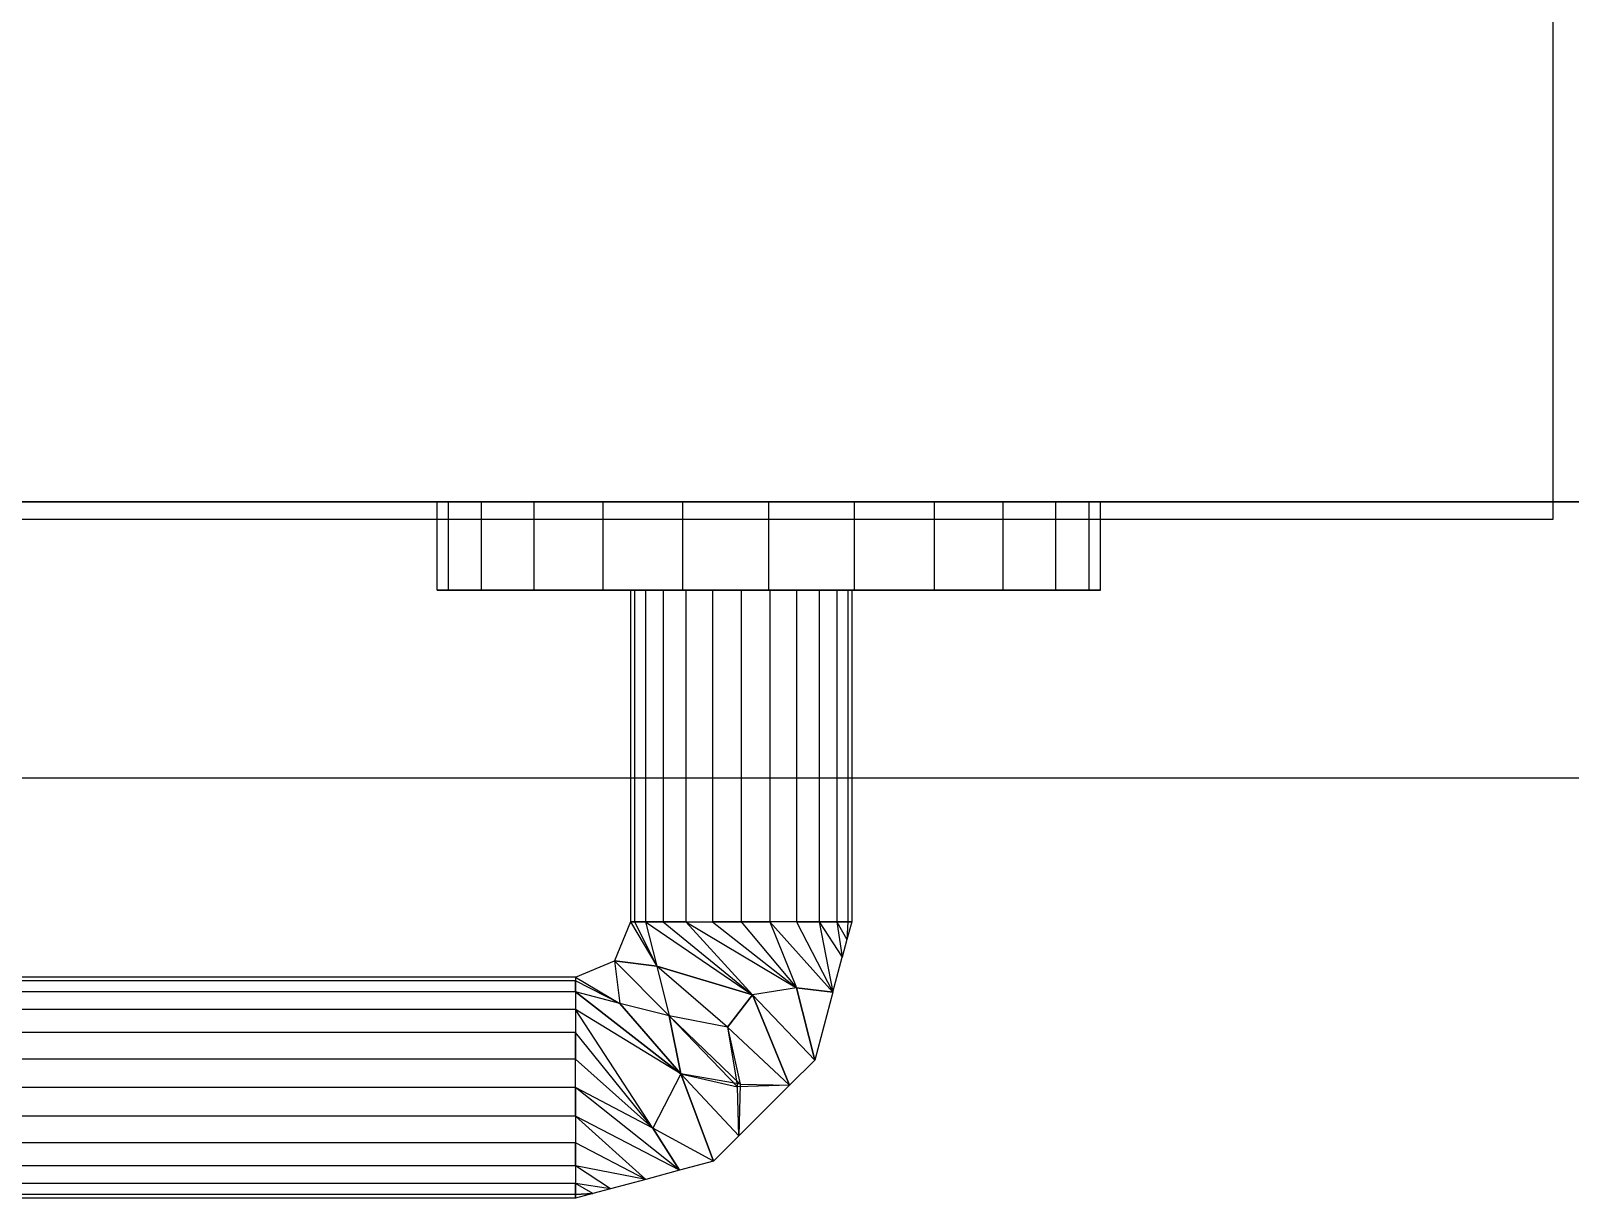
# Model space of a CAD drawing. Header units: millimetres. Extents: x 5543 to 15648, y 4351 to 19091.
# Drawn here: x 12148.8 to 12288.1, y 5913.3 to 6018.9 of the extents above; entities that cross this region are included whole.
import ezdxf

# ---------------------------------------------------------------- set-up
doc = ezdxf.new("R2010")
doc.units = ezdxf.units.MM
doc.layers.add('IfcObject', color=7, linetype='CONTINUOUS')

msp = doc.modelspace()

# ---------------------------------------------------------------- linework, layer by layer
at = {"layer": 'IfcObject'}
for p, q in [((12286.51, 6021.31, -5200), (12286.51, 5974.71, -5200)), ((12286.51, 6021.31, -7200), (12286.51, 5974.71, -7200)), ((12286.51, 6021.31, -7200), (12286.51, 5974.71, -7200)), ((12286.51, 6021.31, -5200), (12286.51, 5974.71, -5200)), ((13388.1, 5976.31, -5100), (11188.1, 5976.31, -5100)), ((13388.1, 5976.31, -5100), (11188.1, 5976.31, -5100)), ((11238.1, 5976.31, -5200), (13338.1, 5976.31, -5200)), ((11238.1, 5976.31, -5200), (13338.1, 5976.31, -5200)), ((12186.61, 5976.31, -6207.76), (12185.59, 5976.31, -6200)), ((12185.59, 5976.31, -6200), (12186.61, 5976.31, -6192.24)), ((12185.59, 5976.31, -6200), (12186.61, 5976.31, -6192.24)), ((12185.59, 5968.31, -6200), (12185.59, 5976.31, -6200)), ((12185.59, 5968.31, -6200), (12185.59, 5976.31, -6200)), ((12186.61, 5976.31, -6207.76), (12185.59, 5976.31, -6200)), ((12189.61, 5976.31, -6215), (12186.61, 5976.31, -6207.76)), ((12186.61, 5976.31, -6192.24), (12189.61, 5976.31, -6185)), ((12186.61, 5976.31, -6192.24), (12189.61, 5976.31, -6185)), ((12186.61, 5968.31, -6192.24), (12186.61, 5976.31, -6192.24)), ((12186.61, 5968.31, -6192.24), (12186.61, 5976.31, -6192.24)), ((12186.61, 5968.31, -6207.76), (12186.61, 5976.31, -6207.76)), ((12186.61, 5968.31, -6207.76), (12186.61, 5976.31, -6207.76)), ((12189.61, 5976.31, -6215), (12186.61, 5976.31, -6207.76)), ((12194.37, 5976.31, -6221.21), (12189.61, 5976.31, -6215)), ((12189.61, 5976.31, -6185), (12194.37, 5976.31, -6178.79)), ((12189.61, 5976.31, -6185), (12194.37, 5976.31, -6178.79)), ((12189.61, 5968.31, -6185), (12189.61, 5976.31, -6185)), ((12189.61, 5968.31, -6185), (12189.61, 5976.31, -6185)), ((12189.61, 5968.31, -6215), (12189.61, 5976.31, -6215)), ((12194.37, 5976.31, -6221.21), (12189.61, 5976.31, -6215)), ((12189.61, 5968.31, -6215), (12189.61, 5976.31, -6215)), ((12200.59, 5976.31, -6225.98), (12194.37, 5976.31, -6221.21)), ((12194.37, 5976.31, -6178.79), (12200.59, 5976.31, -6174.02)), ((12194.37, 5968.31, -6178.79), (12194.37, 5976.31, -6178.79)), ((12194.37, 5976.31, -6178.79), (12200.59, 5976.31, -6174.02)), ((12194.37, 5968.31, -6178.79), (12194.37, 5976.31, -6178.79)), ((12194.37, 5968.31, -6221.21), (12194.37, 5976.31, -6221.21)), ((12200.59, 5976.31, -6225.98), (12194.37, 5976.31, -6221.21)), ((12194.37, 5968.31, -6221.21), (12194.37, 5976.31, -6221.21)), ((12207.82, 5976.31, -6228.98), (12200.59, 5976.31, -6225.98)), ((12200.59, 5976.31, -6174.02), (12207.82, 5976.31, -6171.02)), ((12200.59, 5968.31, -6174.02), (12200.59, 5976.31, -6174.02)), ((12200.59, 5976.31, -6174.02), (12207.82, 5976.31, -6171.02)), ((12200.59, 5968.31, -6174.02), (12200.59, 5976.31, -6174.02)), ((12200.59, 5968.31, -6225.98), (12200.59, 5976.31, -6225.98)), ((12200.59, 5968.31, -6225.98), (12200.59, 5976.31, -6225.98)), ((12207.82, 5976.31, -6228.98), (12200.59, 5976.31, -6225.98)), ((12207.82, 5976.31, -6171.02), (12215.59, 5976.31, -6170)), ((12207.82, 5976.31, -6228.98), (12215.59, 5976.31, -6230)), ((12207.82, 5968.31, -6171.02), (12207.82, 5976.31, -6171.02)), ((12207.82, 5976.31, -6171.02), (12215.59, 5976.31, -6170)), ((12207.82, 5968.31, -6171.02), (12207.82, 5976.31, -6171.02)), ((12207.82, 5968.31, -6228.98), (12207.82, 5976.31, -6228.98)), ((12207.82, 5968.31, -6228.98), (12207.82, 5976.31, -6228.98)), ((12207.82, 5976.31, -6228.98), (12215.59, 5976.31, -6230)), ((12215.59, 5976.31, -6170), (12223.35, 5976.31, -6171.02)), ((12223.35, 5976.31, -6228.98), (12215.59, 5976.31, -6230)), ((12215.59, 5976.31, -6170), (12223.35, 5976.31, -6171.02)), ((12215.59, 5968.31, -6170), (12215.59, 5976.31, -6170)), ((12215.59, 5968.31, -6170), (12215.59, 5976.31, -6170)), ((12215.59, 5968.31, -6230), (12215.59, 5976.31, -6230)), ((12215.59, 5968.31, -6230), (12215.59, 5976.31, -6230)), ((12223.35, 5976.31, -6228.98), (12215.59, 5976.31, -6230)), ((12223.35, 5976.31, -6171.02), (12230.59, 5976.31, -6174.02)), ((12230.59, 5976.31, -6225.98), (12223.35, 5976.31, -6228.98)), ((12223.35, 5976.31, -6171.02), (12230.59, 5976.31, -6174.02)), ((12223.35, 5968.31, -6171.02), (12223.35, 5976.31, -6171.02)), ((12223.35, 5968.31, -6171.02), (12223.35, 5976.31, -6171.02)), ((12223.35, 5968.31, -6228.98), (12223.35, 5976.31, -6228.98)), ((12223.35, 5968.31, -6228.98), (12223.35, 5976.31, -6228.98)), ((12230.59, 5976.31, -6225.98), (12223.35, 5976.31, -6228.98)), ((12230.59, 5976.31, -6174.02), (12236.8, 5976.31, -6178.79)), ((12236.8, 5976.31, -6221.21), (12230.59, 5976.31, -6225.98)), ((12230.59, 5976.31, -6174.02), (12236.8, 5976.31, -6178.79)), ((12230.59, 5968.31, -6174.02), (12230.59, 5976.31, -6174.02)), ((12230.59, 5968.31, -6174.02), (12230.59, 5976.31, -6174.02)), ((12230.59, 5968.31, -6225.98), (12230.59, 5976.31, -6225.98)), ((12236.8, 5976.31, -6221.21), (12230.59, 5976.31, -6225.98)), ((12230.59, 5968.31, -6225.98), (12230.59, 5976.31, -6225.98)), ((12236.8, 5976.31, -6178.79), (12241.57, 5976.31, -6185)), ((12241.57, 5976.31, -6215), (12236.8, 5976.31, -6221.21)), ((12236.8, 5968.31, -6178.79), (12236.8, 5976.31, -6178.79)), ((12236.8, 5976.31, -6178.79), (12241.57, 5976.31, -6185)), ((12236.8, 5968.31, -6178.79), (12236.8, 5976.31, -6178.79)), ((12236.8, 5968.31, -6221.21), (12236.8, 5976.31, -6221.21)), ((12241.57, 5976.31, -6215), (12236.8, 5976.31, -6221.21)), ((12236.8, 5968.31, -6221.21), (12236.8, 5976.31, -6221.21)), ((12241.57, 5976.31, -6185), (12244.56, 5976.31, -6192.24)), ((12244.56, 5976.31, -6207.76), (12241.57, 5976.31, -6215)), ((12241.57, 5968.31, -6185), (12241.57, 5976.31, -6185)), ((12241.57, 5976.31, -6185), (12244.56, 5976.31, -6192.24)), ((12241.57, 5968.31, -6185), (12241.57, 5976.31, -6185)), ((12241.57, 5968.31, -6215), (12241.57, 5976.31, -6215)), ((12241.57, 5968.31, -6215), (12241.57, 5976.31, -6215)), ((12244.56, 5976.31, -6207.76), (12241.57, 5976.31, -6215)), ((12244.56, 5976.31, -6192.24), (12245.59, 5976.31, -6200)), ((12245.59, 5976.31, -6200), (12244.56, 5976.31, -6207.76)), ((12244.56, 5968.31, -6192.24), (12244.56, 5976.31, -6192.24)), ((12244.56, 5976.31, -6192.24), (12245.59, 5976.31, -6200)), ((12244.56, 5968.31, -6192.24), (12244.56, 5976.31, -6192.24)), ((12244.56, 5968.31, -6207.76), (12244.56, 5976.31, -6207.76)), ((12244.56, 5968.31, -6207.76), (12244.56, 5976.31, -6207.76)), ((12245.59, 5976.31, -6200), (12244.56, 5976.31, -6207.76)), ((12245.59, 5968.31, -6200), (12245.59, 5976.31, -6200)), ((12245.59, 5968.31, -6200), (12245.59, 5976.31, -6200)), ((12286.51, 5974.71, -7200), (11238.1, 5974.71, -7200)), ((12286.51, 5974.71, -5200), (11238.1, 5974.71, -5200)), ((12286.51, 5974.71, -5200), (11238.1, 5974.71, -5200)), ((12286.51, 5974.71, -7200), (11238.1, 5974.71, -7200)), ((12286.51, 5974.71, -5200), (12286.51, 5974.71, -7200)), ((12286.51, 5974.71, -5200), (12286.51, 5974.71, -7200)), ((12186.61, 5968.31, -6192.24), (12185.59, 5968.31, -6200)), ((12185.59, 5968.31, -6200), (12186.61, 5968.31, -6207.76)), ((12186.61, 5968.31, -6192.24), (12185.59, 5968.31, -6200)), ((12185.59, 5968.31, -6200), (12186.61, 5968.31, -6207.76)), ((12189.61, 5968.31, -6185), (12186.61, 5968.31, -6192.24)), ((12186.61, 5968.31, -6207.76), (12189.61, 5968.31, -6215)), ((12189.61, 5968.31, -6185), (12186.61, 5968.31, -6192.24)), ((12186.61, 5968.31, -6207.76), (12189.61, 5968.31, -6215)), ((12194.37, 5968.31, -6178.79), (12189.61, 5968.31, -6185)), ((12189.61, 5968.31, -6215), (12194.37, 5968.31, -6221.21)), ((12194.37, 5968.31, -6178.79), (12189.61, 5968.31, -6185)), ((12189.61, 5968.31, -6215), (12194.37, 5968.31, -6221.21)), ((12200.59, 5968.31, -6174.02), (12194.37, 5968.31, -6178.79)), ((12194.37, 5968.31, -6221.21), (12200.59, 5968.31, -6225.98)), ((12200.59, 5968.31, -6174.02), (12194.37, 5968.31, -6178.79)), ((12194.37, 5968.31, -6221.21), (12200.59, 5968.31, -6225.98)), ((12207.82, 5968.31, -6171.02), (12200.59, 5968.31, -6174.02)), ((12200.59, 5968.31, -6225.98), (12207.82, 5968.31, -6228.98)), ((12207.82, 5968.31, -6171.02), (12200.59, 5968.31, -6174.02)), ((12200.59, 5968.31, -6225.98), (12207.82, 5968.31, -6228.98)), ((12203.43, 5968.31, -6202.59), (12203.09, 5968.31, -6200)), ((12203.09, 5968.31, -6200), (12203.43, 5968.31, -6197.41)), ((12203.09, 5968.31, -6200), (12203.09, 5938.31, -6200)), ((12203.43, 5968.31, -6202.59), (12203.09, 5968.31, -6200)), ((12203.09, 5968.31, -6200), (12203.43, 5968.31, -6197.41)), ((12203.09, 5968.31, -6200), (12203.09, 5938.31, -6200)), ((12204.43, 5968.31, -6205), (12203.43, 5968.31, -6202.59)), ((12203.43, 5968.31, -6197.41), (12204.43, 5968.31, -6195)), ((12203.43, 5968.31, -6202.59), (12203.43, 5938.31, -6202.59)), ((12204.43, 5968.31, -6205), (12203.43, 5968.31, -6202.59)), ((12203.43, 5968.31, -6202.59), (12203.43, 5938.31, -6202.59)), ((12203.43, 5968.31, -6197.41), (12203.43, 5938.31, -6197.41)), ((12203.43, 5968.31, -6197.41), (12204.43, 5968.31, -6195)), ((12203.43, 5968.31, -6197.41), (12203.43, 5938.31, -6197.41)), ((12206.02, 5968.31, -6207.07), (12204.43, 5968.31, -6205)), ((12204.43, 5968.31, -6195), (12206.02, 5968.31, -6192.93)), ((12204.43, 5968.31, -6205), (12204.43, 5938.31, -6205)), ((12204.43, 5968.31, -6205), (12204.43, 5938.31, -6205)), ((12206.02, 5968.31, -6207.07), (12204.43, 5968.31, -6205)), ((12204.43, 5968.31, -6195), (12204.43, 5938.31, -6195)), ((12204.43, 5968.31, -6195), (12206.02, 5968.31, -6192.93)), ((12204.43, 5968.31, -6195), (12204.43, 5938.31, -6195)), ((12208.09, 5968.31, -6208.66), (12206.02, 5968.31, -6207.07)), ((12206.02, 5968.31, -6192.93), (12208.09, 5968.31, -6191.34)), ((12206.02, 5968.31, -6207.07), (12206.02, 5938.31, -6207.07)), ((12208.09, 5968.31, -6208.66), (12206.02, 5968.31, -6207.07)), ((12206.02, 5968.31, -6207.07), (12206.02, 5938.31, -6207.07)), ((12206.02, 5968.31, -6192.93), (12206.02, 5938.31, -6192.93)), ((12206.02, 5968.31, -6192.93), (12208.09, 5968.31, -6191.34)), ((12206.02, 5968.31, -6192.93), (12206.02, 5938.31, -6192.93)), ((12207.82, 5968.31, -6228.98), (12215.59, 5968.31, -6230)), ((12207.82, 5968.31, -6171.02), (12215.59, 5968.31, -6170)), ((12207.82, 5968.31, -6171.02), (12215.59, 5968.31, -6170)), ((12207.82, 5968.31, -6228.98), (12215.59, 5968.31, -6230)), ((12210.5, 5968.31, -6209.66), (12208.09, 5968.31, -6208.66)), ((12208.09, 5968.31, -6191.34), (12210.5, 5968.31, -6190.34)), ((12208.09, 5968.31, -6208.66), (12208.09, 5938.31, -6208.66)), ((12210.5, 5968.31, -6209.66), (12208.09, 5968.31, -6208.66)), ((12208.09, 5968.31, -6208.66), (12208.09, 5938.31, -6208.66)), ((12208.09, 5968.31, -6191.34), (12208.09, 5938.31, -6191.34)), ((12208.09, 5968.31, -6191.34), (12208.09, 5938.31, -6191.34)), ((12208.09, 5968.31, -6191.34), (12210.5, 5968.31, -6190.34)), ((12213.09, 5968.31, -6210), (12210.5, 5968.31, -6209.66)), ((12210.5, 5968.31, -6190.34), (12213.09, 5968.31, -6190)), ((12210.5, 5968.31, -6209.66), (12210.5, 5938.31, -6209.66)), ((12213.09, 5968.31, -6210), (12210.5, 5968.31, -6209.66)), ((12210.5, 5968.31, -6209.66), (12210.5, 5938.31, -6209.66)), ((12210.5, 5968.31, -6190.34), (12210.5, 5938.31, -6190.34)), ((12210.5, 5968.31, -6190.34), (12210.5, 5938.31, -6190.34)), ((12210.5, 5968.31, -6190.34), (12213.09, 5968.31, -6190)), ((12215.67, 5968.31, -6209.66), (12213.09, 5968.31, -6210)), ((12213.09, 5968.31, -6190), (12215.67, 5968.31, -6190.34)), ((12213.09, 5968.31, -6210), (12213.09, 5938.31, -6210)), ((12215.67, 5968.31, -6209.66), (12213.09, 5968.31, -6210)), ((12213.09, 5968.31, -6210), (12213.09, 5938.31, -6210)), ((12213.09, 5968.31, -6190), (12213.09, 5938.31, -6190)), ((12213.09, 5968.31, -6190), (12215.67, 5968.31, -6190.34)), ((12213.09, 5968.31, -6190), (12213.09, 5938.31, -6190)), ((12215.59, 5968.31, -6230), (12223.35, 5968.31, -6228.98)), ((12223.35, 5968.31, -6171.02), (12215.59, 5968.31, -6170)), ((12223.35, 5968.31, -6171.02), (12215.59, 5968.31, -6170)), ((12215.59, 5968.31, -6230), (12223.35, 5968.31, -6228.98)), ((12215.67, 5968.31, -6190.34), (12218.09, 5968.31, -6191.34)), ((12215.67, 5968.31, -6209.66), (12218.09, 5968.31, -6208.66)), ((12215.67, 5968.31, -6209.66), (12215.67, 5938.31, -6209.66)), ((12215.67, 5968.31, -6209.66), (12218.09, 5968.31, -6208.66)), ((12215.67, 5968.31, -6209.66), (12215.67, 5938.31, -6209.66)), ((12215.67, 5968.31, -6190.34), (12218.09, 5968.31, -6191.34)), ((12215.67, 5968.31, -6190.34), (12215.67, 5938.31, -6190.34)), ((12215.67, 5968.31, -6190.34), (12215.67, 5938.31, -6190.34)), ((12218.09, 5968.31, -6191.34), (12220.16, 5968.31, -6192.93)), ((12220.16, 5968.31, -6207.07), (12218.09, 5968.31, -6208.66)), ((12218.09, 5968.31, -6208.66), (12218.09, 5938.31, -6208.66)), ((12220.16, 5968.31, -6207.07), (12218.09, 5968.31, -6208.66)), ((12218.09, 5968.31, -6208.66), (12218.09, 5938.31, -6208.66)), ((12218.09, 5968.31, -6191.34), (12218.09, 5938.31, -6191.34)), ((12218.09, 5968.31, -6191.34), (12220.16, 5968.31, -6192.93)), ((12218.09, 5968.31, -6191.34), (12218.09, 5938.31, -6191.34)), ((12220.16, 5968.31, -6192.93), (12221.75, 5968.31, -6195)), ((12221.75, 5968.31, -6205), (12220.16, 5968.31, -6207.07)), ((12220.16, 5968.31, -6207.07), (12220.16, 5938.31, -6207.07)), ((12220.16, 5968.31, -6207.07), (12220.16, 5938.31, -6207.07)), ((12221.75, 5968.31, -6205), (12220.16, 5968.31, -6207.07)), ((12220.16, 5968.31, -6192.93), (12220.16, 5938.31, -6192.93)), ((12220.16, 5968.31, -6192.93), (12221.75, 5968.31, -6195)), ((12220.16, 5968.31, -6192.93), (12220.16, 5938.31, -6192.93)), ((12221.75, 5968.31, -6195), (12222.75, 5968.31, -6197.41)), ((12222.75, 5968.31, -6202.59), (12221.75, 5968.31, -6205)), ((12221.75, 5968.31, -6205), (12221.75, 5938.31, -6205)), ((12222.75, 5968.31, -6202.59), (12221.75, 5968.31, -6205)), ((12221.75, 5968.31, -6205), (12221.75, 5938.31, -6205)), ((12221.75, 5968.31, -6195), (12221.75, 5938.31, -6195)), ((12221.75, 5968.31, -6195), (12222.75, 5968.31, -6197.41)), ((12221.75, 5968.31, -6195), (12221.75, 5938.31, -6195)), ((12222.75, 5968.31, -6197.41), (12223.09, 5968.31, -6200)), ((12223.09, 5968.31, -6200), (12222.75, 5968.31, -6202.59)), ((12222.75, 5968.31, -6202.59), (12222.75, 5938.31, -6202.59)), ((12223.09, 5968.31, -6200), (12222.75, 5968.31, -6202.59)), ((12222.75, 5968.31, -6202.59), (12222.75, 5938.31, -6202.59)), ((12222.75, 5968.31, -6197.41), (12222.75, 5938.31, -6197.41)), ((12222.75, 5968.31, -6197.41), (12222.75, 5938.31, -6197.41)), ((12222.75, 5968.31, -6197.41), (12223.09, 5968.31, -6200)), ((12223.09, 5968.31, -6200), (12223.09, 5938.31, -6200)), ((12223.09, 5968.31, -6200), (12223.09, 5938.31, -6200)), ((12223.35, 5968.31, -6228.98), (12230.59, 5968.31, -6225.98)), ((12230.59, 5968.31, -6174.02), (12223.35, 5968.31, -6171.02)), ((12230.59, 5968.31, -6174.02), (12223.35, 5968.31, -6171.02)), ((12223.35, 5968.31, -6228.98), (12230.59, 5968.31, -6225.98)), ((12230.59, 5968.31, -6225.98), (12236.8, 5968.31, -6221.21)), ((12236.8, 5968.31, -6178.79), (12230.59, 5968.31, -6174.02)), ((12236.8, 5968.31, -6178.79), (12230.59, 5968.31, -6174.02)), ((12230.59, 5968.31, -6225.98), (12236.8, 5968.31, -6221.21)), ((12236.8, 5968.31, -6221.21), (12241.57, 5968.31, -6215)), ((12241.57, 5968.31, -6185), (12236.8, 5968.31, -6178.79)), ((12241.57, 5968.31, -6185), (12236.8, 5968.31, -6178.79)), ((12236.8, 5968.31, -6221.21), (12241.57, 5968.31, -6215)), ((12241.57, 5968.31, -6215), (12244.56, 5968.31, -6207.76)), ((12244.56, 5968.31, -6192.24), (12241.57, 5968.31, -6185)), ((12244.56, 5968.31, -6192.24), (12241.57, 5968.31, -6185)), ((12241.57, 5968.31, -6215), (12244.56, 5968.31, -6207.76)), ((12244.56, 5968.31, -6207.76), (12245.59, 5968.31, -6200)), ((12245.59, 5968.31, -6200), (12244.56, 5968.31, -6192.24)), ((12245.59, 5968.31, -6200), (12244.56, 5968.31, -6192.24)), ((12244.56, 5968.31, -6207.76), (12245.59, 5968.31, -6200)), ((14248.1, 5951.31, -4700), (6142.88, 5951.31, -4700)), ((14248.1, 5951.31, -4700), (6142.88, 5951.31, -4700)), ((13388.1, 5951.31, -5100), (11188.1, 5951.31, -5100)), ((13388.1, 5951.31, -5100), (11188.1, 5951.31, -5100)), ((12203.09, 5938.31, -6200), (12201.62, 5934.77, -6200)), ((12203.09, 5938.31, -6200), (12201.62, 5934.77, -6200)), ((12203.43, 5938.31, -6202.59), (12203.09, 5938.31, -6200)), ((12203.09, 5938.31, -6200), (12203.43, 5938.31, -6197.41)), ((12203.09, 5938.31, -6200), (12205.46, 5934.29, -6207.51)), ((12203.43, 5938.31, -6202.59), (12203.09, 5938.31, -6200)), ((12203.09, 5938.31, -6200), (12205.46, 5934.29, -6207.51)), ((12203.09, 5938.31, -6200), (12203.43, 5938.31, -6197.41)), ((12203.09, 5938.31, -6200), (12205.46, 5934.29, -6192.49)), ((12203.09, 5938.31, -6200), (12205.46, 5934.29, -6192.49)), ((12204.43, 5938.31, -6205), (12203.43, 5938.31, -6202.59)), ((12203.43, 5938.31, -6197.41), (12204.43, 5938.31, -6195)), ((12203.43, 5938.31, -6202.59), (12205.46, 5934.29, -6207.51)), ((12204.43, 5938.31, -6205), (12203.43, 5938.31, -6202.59)), ((12203.43, 5938.31, -6202.59), (12205.46, 5934.29, -6207.51)), ((12203.43, 5938.31, -6197.41), (12205.46, 5934.29, -6192.49)), ((12203.43, 5938.31, -6197.41), (12204.43, 5938.31, -6195)), ((12203.43, 5938.31, -6197.41), (12205.46, 5934.29, -6192.49)), ((12206.02, 5938.31, -6207.07), (12204.43, 5938.31, -6205)), ((12204.43, 5938.31, -6195), (12206.02, 5938.31, -6192.93)), ((12204.43, 5938.31, -6205), (12205.46, 5934.29, -6207.51)), ((12204.43, 5938.31, -6205), (12214.12, 5931.72, -6209.72)), ((12206.02, 5938.31, -6207.07), (12204.43, 5938.31, -6205)), ((12204.43, 5938.31, -6205), (12214.12, 5931.72, -6209.72)), ((12204.43, 5938.31, -6205), (12205.46, 5934.29, -6207.51)), ((12204.43, 5938.31, -6195), (12206.02, 5938.31, -6192.93)), ((12204.43, 5938.31, -6195), (12214.12, 5931.72, -6190.28)), ((12204.43, 5938.31, -6195), (12205.46, 5934.29, -6192.49)), ((12204.43, 5938.31, -6195), (12214.12, 5931.72, -6190.28)), ((12204.43, 5938.31, -6195), (12205.46, 5934.29, -6192.49)), ((12208.09, 5938.31, -6208.66), (12206.02, 5938.31, -6207.07)), ((12206.02, 5938.31, -6192.93), (12208.09, 5938.31, -6191.34)), ((12206.02, 5938.31, -6207.07), (12214.12, 5931.72, -6209.72)), ((12208.09, 5938.31, -6208.66), (12206.02, 5938.31, -6207.07)), ((12206.02, 5938.31, -6207.07), (12214.12, 5931.72, -6209.72)), ((12206.02, 5938.31, -6192.93), (12214.12, 5931.72, -6190.28)), ((12206.02, 5938.31, -6192.93), (12208.09, 5938.31, -6191.34)), ((12206.02, 5938.31, -6192.93), (12214.12, 5931.72, -6190.28)), ((12208.09, 5938.31, -6208.66), (12210.5, 5938.31, -6209.66)), ((12208.09, 5938.31, -6191.34), (12210.5, 5938.31, -6190.34)), ((12208.09, 5938.31, -6208.66), (12218.11, 5932.35, -6208.08)), ((12208.09, 5938.31, -6208.66), (12210.5, 5938.31, -6209.66)), ((12208.09, 5938.31, -6208.66), (12218.11, 5932.35, -6208.08)), ((12208.09, 5938.31, -6208.66), (12214.12, 5931.72, -6209.72)), ((12208.09, 5938.31, -6208.66), (12214.12, 5931.72, -6209.72)), ((12208.09, 5938.31, -6191.34), (12218.11, 5932.35, -6191.92)), ((12208.09, 5938.31, -6191.34), (12210.5, 5938.31, -6190.34)), ((12208.09, 5938.31, -6191.34), (12214.12, 5931.72, -6190.28)), ((12208.09, 5938.31, -6191.34), (12214.12, 5931.72, -6190.28)), ((12208.09, 5938.31, -6191.34), (12218.11, 5932.35, -6191.92)), ((12213.09, 5938.31, -6210), (12210.5, 5938.31, -6209.66)), ((12210.5, 5938.31, -6190.34), (12213.09, 5938.31, -6190)), ((12210.5, 5938.31, -6209.66), (12218.11, 5932.35, -6208.08)), ((12210.5, 5938.31, -6209.66), (12218.11, 5932.35, -6208.08)), ((12213.09, 5938.31, -6210), (12210.5, 5938.31, -6209.66)), ((12210.5, 5938.31, -6190.34), (12218.11, 5932.35, -6191.92)), ((12210.5, 5938.31, -6190.34), (12213.09, 5938.31, -6190)), ((12210.5, 5938.31, -6190.34), (12218.11, 5932.35, -6191.92)), ((12215.67, 5938.31, -6209.66), (12213.09, 5938.31, -6210)), ((12213.09, 5938.31, -6190), (12215.67, 5938.31, -6190.34)), ((12213.09, 5938.31, -6210), (12218.11, 5932.35, -6208.08)), ((12215.67, 5938.31, -6209.66), (12213.09, 5938.31, -6210)), ((12213.09, 5938.31, -6210), (12218.11, 5932.35, -6208.08)), ((12213.09, 5938.31, -6190), (12218.11, 5932.35, -6191.92)), ((12213.09, 5938.31, -6190), (12215.67, 5938.31, -6190.34)), ((12213.09, 5938.31, -6190), (12218.11, 5932.35, -6191.92)), ((12218.09, 5938.31, -6208.66), (12215.67, 5938.31, -6209.66)), ((12218.09, 5938.31, -6191.34), (12215.67, 5938.31, -6190.34)), ((12215.67, 5938.31, -6209.66), (12218.11, 5932.35, -6208.08)), ((12215.67, 5938.31, -6209.66), (12221.38, 5931.94, -6200)), ((12215.67, 5938.31, -6209.66), (12221.38, 5931.94, -6200)), ((12218.09, 5938.31, -6208.66), (12215.67, 5938.31, -6209.66)), ((12215.67, 5938.31, -6209.66), (12218.11, 5932.35, -6208.08)), ((12215.67, 5938.31, -6190.34), (12218.11, 5932.35, -6191.92)), ((12218.09, 5938.31, -6191.34), (12215.67, 5938.31, -6190.34)), ((12215.67, 5938.31, -6190.34), (12221.38, 5931.94, -6200)), ((12215.67, 5938.31, -6190.34), (12218.11, 5932.35, -6191.92)), ((12215.67, 5938.31, -6190.34), (12221.38, 5931.94, -6200)), ((12220.16, 5938.31, -6207.07), (12218.09, 5938.31, -6208.66)), ((12218.09, 5938.31, -6191.34), (12220.16, 5938.31, -6192.93)), ((12218.09, 5938.31, -6208.66), (12221.38, 5931.94, -6200)), ((12220.16, 5938.31, -6207.07), (12218.09, 5938.31, -6208.66)), ((12218.09, 5938.31, -6208.66), (12221.38, 5931.94, -6200)), ((12218.09, 5938.31, -6191.34), (12220.16, 5938.31, -6192.93)), ((12218.09, 5938.31, -6191.34), (12221.38, 5931.94, -6200)), ((12218.09, 5938.31, -6191.34), (12221.38, 5931.94, -6200)), ((12221.75, 5938.31, -6205), (12220.16, 5938.31, -6207.07)), ((12220.16, 5938.31, -6192.93), (12221.75, 5938.31, -6195)), ((12220.16, 5938.31, -6207.07), (12221.38, 5931.94, -6200)), ((12220.16, 5938.31, -6207.07), (12222.23, 5935.12, -6200)), ((12221.75, 5938.31, -6205), (12220.16, 5938.31, -6207.07)), ((12220.16, 5938.31, -6207.07), (12221.38, 5931.94, -6200)), ((12220.16, 5938.31, -6207.07), (12222.23, 5935.12, -6200)), ((12220.16, 5938.31, -6192.93), (12221.38, 5931.94, -6200)), ((12220.16, 5938.31, -6192.93), (12222.23, 5935.12, -6200)), ((12220.16, 5938.31, -6192.93), (12221.38, 5931.94, -6200)), ((12220.16, 5938.31, -6192.93), (12221.75, 5938.31, -6195)), ((12220.16, 5938.31, -6192.93), (12222.23, 5935.12, -6200)), ((12222.75, 5938.31, -6202.59), (12221.75, 5938.31, -6205)), ((12221.75, 5938.31, -6195), (12222.75, 5938.31, -6197.41)), ((12221.75, 5938.31, -6205), (12222.66, 5936.71, -6200)), ((12222.75, 5938.31, -6202.59), (12221.75, 5938.31, -6205)), ((12221.75, 5938.31, -6205), (12222.23, 5935.12, -6200)), ((12221.75, 5938.31, -6205), (12222.23, 5935.12, -6200)), ((12221.75, 5938.31, -6205), (12222.66, 5936.71, -6200)), ((12221.75, 5938.31, -6195), (12222.23, 5935.12, -6200)), ((12221.75, 5938.31, -6195), (12222.66, 5936.71, -6200)), ((12221.75, 5938.31, -6195), (12222.23, 5935.12, -6200)), ((12221.75, 5938.31, -6195), (12222.66, 5936.71, -6200)), ((12221.75, 5938.31, -6195), (12222.75, 5938.31, -6197.41)), ((12222.75, 5938.31, -6202.59), (12222.66, 5936.71, -6200)), ((12223.09, 5938.31, -6200), (12222.66, 5936.71, -6200)), ((12222.75, 5938.31, -6202.59), (12222.66, 5936.71, -6200)), ((12223.09, 5938.31, -6200), (12222.66, 5936.71, -6200)), ((12222.75, 5938.31, -6197.41), (12222.66, 5936.71, -6200)), ((12222.75, 5938.31, -6197.41), (12222.66, 5936.71, -6200)), ((12222.75, 5938.31, -6202.59), (12223.09, 5938.31, -6200)), ((12223.09, 5938.31, -6200), (12222.75, 5938.31, -6197.41)), ((12222.75, 5938.31, -6202.59), (12223.09, 5938.31, -6200)), ((12223.09, 5938.31, -6200), (12222.75, 5938.31, -6197.41)), ((12222.66, 5936.71, -6200), (12222.23, 5935.12, -6200)), ((12222.66, 5936.71, -6200), (12222.23, 5935.12, -6200)), ((12198.09, 5933.31, -6200), (12201.62, 5934.77, -6200)), ((12198.09, 5933.31, -6200), (12201.62, 5934.77, -6200)), ((12201.62, 5934.77, -6200), (12202.1, 5930.93, -6207.51)), ((12205.46, 5934.29, -6207.51), (12201.62, 5934.77, -6200)), ((12206.59, 5929.8, -6209.55), (12201.62, 5934.77, -6200)), ((12206.59, 5929.8, -6209.55), (12201.62, 5934.77, -6200)), ((12201.62, 5934.77, -6200), (12202.1, 5930.93, -6207.51)), ((12205.46, 5934.29, -6207.51), (12201.62, 5934.77, -6200)), ((12201.62, 5934.77, -6200), (12202.1, 5930.93, -6192.49)), ((12201.62, 5934.77, -6200), (12202.1, 5930.93, -6192.49)), ((12201.62, 5934.77, -6200), (12206.59, 5929.8, -6190.45)), ((12201.62, 5934.77, -6200), (12206.59, 5929.8, -6190.45)), ((12201.62, 5934.77, -6200), (12205.46, 5934.29, -6192.49)), ((12201.62, 5934.77, -6200), (12205.46, 5934.29, -6192.49)), ((12221.38, 5931.94, -6200), (12222.23, 5935.12, -6200)), ((12221.38, 5931.94, -6200), (12222.23, 5935.12, -6200)), ((12198.09, 5933.31, -6200), (12093.09, 5933.31, -6200)), ((12198.09, 5933.31, -6200), (12093.09, 5933.31, -6200)), ((12198.09, 5933.31, -6200), (12202.1, 5930.93, -6207.51)), ((12198.09, 5933.31, -6200), (12198.09, 5932.97, -6202.59)), ((12198.09, 5933.31, -6200), (12202.1, 5930.93, -6207.51)), ((12198.09, 5933.31, -6200), (12202.1, 5930.93, -6192.49)), ((12198.09, 5933.31, -6200), (12202.1, 5930.93, -6192.49)), ((12198.09, 5933.31, -6200), (12198.09, 5932.97, -6197.41)), ((12198.09, 5933.31, -6200), (12198.09, 5932.97, -6202.59)), ((12198.09, 5933.31, -6200), (12198.09, 5932.97, -6197.41)), ((12211.84, 5928.77, -6209.85), (12205.46, 5934.29, -6207.51)), ((12214.12, 5931.72, -6209.72), (12205.46, 5934.29, -6207.51)), ((12214.12, 5931.72, -6209.72), (12205.46, 5934.29, -6207.51)), ((12205.46, 5934.29, -6207.51), (12206.59, 5929.8, -6209.55)), ((12211.84, 5928.77, -6209.85), (12205.46, 5934.29, -6207.51)), ((12205.46, 5934.29, -6207.51), (12206.59, 5929.8, -6209.55)), ((12211.84, 5928.77, -6190.15), (12205.46, 5934.29, -6192.49)), ((12205.46, 5934.29, -6192.49), (12206.59, 5929.8, -6190.45)), ((12205.46, 5934.29, -6192.49), (12214.12, 5931.72, -6190.28)), ((12211.84, 5928.77, -6190.15), (12205.46, 5934.29, -6192.49)), ((12205.46, 5934.29, -6192.49), (12214.12, 5931.72, -6190.28)), ((12205.46, 5934.29, -6192.49), (12206.59, 5929.8, -6190.45)), ((12198.09, 5932.97, -6202.59), (12093.09, 5932.97, -6202.59)), ((12198.09, 5932.97, -6202.59), (12093.09, 5932.97, -6202.59)), ((12198.09, 5932.97, -6197.41), (12093.09, 5932.97, -6197.41)), ((12198.09, 5932.97, -6197.41), (12093.09, 5932.97, -6197.41)), ((12198.09, 5931.97, -6205), (12093.09, 5931.97, -6205)), ((12198.09, 5931.97, -6205), (12093.09, 5931.97, -6205)), ((12198.09, 5931.97, -6195), (12093.09, 5931.97, -6195)), ((12198.09, 5931.97, -6195), (12093.09, 5931.97, -6195)), ((12202.1, 5930.93, -6207.51), (12198.09, 5932.97, -6202.59)), ((12198.09, 5932.97, -6202.59), (12198.09, 5931.97, -6205)), ((12202.1, 5930.93, -6207.51), (12198.09, 5932.97, -6202.59)), ((12202.1, 5930.93, -6192.49), (12198.09, 5932.97, -6197.41)), ((12202.1, 5930.93, -6192.49), (12198.09, 5932.97, -6197.41)), ((12198.09, 5931.97, -6195), (12198.09, 5932.97, -6197.41)), ((12198.09, 5932.97, -6202.59), (12198.09, 5931.97, -6205)), ((12198.09, 5931.97, -6195), (12198.09, 5932.97, -6197.41)), ((12202.1, 5930.93, -6207.51), (12198.09, 5931.97, -6205)), ((12202.1, 5930.93, -6207.51), (12198.09, 5931.97, -6205)), ((12207.62, 5924.55, -6209.85), (12198.09, 5931.97, -6205)), ((12198.09, 5931.97, -6205), (12198.09, 5930.38, -6207.07)), ((12207.62, 5924.55, -6209.85), (12198.09, 5931.97, -6205)), ((12198.09, 5931.97, -6195), (12207.62, 5924.55, -6190.15)), ((12202.1, 5930.93, -6192.49), (12198.09, 5931.97, -6195)), ((12202.1, 5930.93, -6192.49), (12198.09, 5931.97, -6195)), ((12198.09, 5931.97, -6195), (12207.62, 5924.55, -6190.15)), ((12198.09, 5931.97, -6195), (12198.09, 5930.38, -6192.93)), ((12198.09, 5931.97, -6205), (12198.09, 5930.38, -6207.07)), ((12198.09, 5931.97, -6195), (12198.09, 5930.38, -6192.93)), ((12218.11, 5932.35, -6208.08), (12214.12, 5931.72, -6209.72)), ((12218.11, 5932.35, -6208.08), (12214.12, 5931.72, -6209.72)), ((12218.11, 5932.35, -6191.92), (12214.12, 5931.72, -6190.28)), ((12218.11, 5932.35, -6191.92), (12214.12, 5931.72, -6190.28)), ((12218.11, 5932.35, -6208.08), (12221.38, 5931.94, -6200)), ((12218.11, 5932.35, -6208.08), (12219.74, 5925.81, -6200)), ((12218.11, 5932.35, -6208.08), (12221.38, 5931.94, -6200)), ((12218.11, 5932.35, -6208.08), (12219.74, 5925.81, -6200)), ((12219.74, 5925.81, -6200), (12218.11, 5932.35, -6191.92)), ((12221.38, 5931.94, -6200), (12218.11, 5932.35, -6191.92)), ((12221.38, 5931.94, -6200), (12218.11, 5932.35, -6191.92)), ((12219.74, 5925.81, -6200), (12218.11, 5932.35, -6191.92)), ((12221.38, 5931.94, -6200), (12220.56, 5928.87, -6200)), ((12221.38, 5931.94, -6200), (12220.56, 5928.87, -6200)), ((12198.09, 5930.38, -6207.07), (12093.09, 5930.38, -6207.07)), ((12198.09, 5930.38, -6207.07), (12093.09, 5930.38, -6207.07)), ((12198.09, 5930.38, -6192.93), (12093.09, 5930.38, -6192.93)), ((12198.09, 5930.38, -6192.93), (12093.09, 5930.38, -6192.93)), ((12205.1, 5919.64, -6208.69), (12198.09, 5930.38, -6207.07)), ((12198.09, 5930.38, -6207.07), (12198.09, 5928.31, -6208.66)), ((12205.1, 5919.64, -6208.69), (12198.09, 5930.38, -6207.07)), ((12207.62, 5924.55, -6209.85), (12198.09, 5930.38, -6207.07)), ((12207.62, 5924.55, -6209.85), (12198.09, 5930.38, -6207.07)), ((12207.62, 5924.55, -6190.15), (12198.09, 5930.38, -6192.93)), ((12205.1, 5919.64, -6191.31), (12198.09, 5930.38, -6192.93)), ((12198.09, 5930.38, -6192.93), (12198.09, 5928.31, -6191.34)), ((12205.1, 5919.64, -6191.31), (12198.09, 5930.38, -6192.93)), ((12207.62, 5924.55, -6190.15), (12198.09, 5930.38, -6192.93)), ((12198.09, 5930.38, -6207.07), (12198.09, 5928.31, -6208.66)), ((12198.09, 5930.38, -6192.93), (12198.09, 5928.31, -6191.34)), ((12207.62, 5924.55, -6209.85), (12202.1, 5930.93, -6207.51)), ((12206.59, 5929.8, -6209.55), (12202.1, 5930.93, -6207.51)), ((12207.62, 5924.55, -6209.85), (12202.1, 5930.93, -6207.51)), ((12206.59, 5929.8, -6209.55), (12202.1, 5930.93, -6207.51)), ((12202.1, 5930.93, -6192.49), (12207.62, 5924.55, -6190.15)), ((12206.59, 5929.8, -6190.45), (12202.1, 5930.93, -6192.49)), ((12206.59, 5929.8, -6190.45), (12202.1, 5930.93, -6192.49)), ((12202.1, 5930.93, -6192.49), (12207.62, 5924.55, -6190.15)), ((12214.12, 5931.72, -6209.72), (12211.84, 5928.77, -6209.85)), ((12214.12, 5931.72, -6209.72), (12211.84, 5928.77, -6209.85)), ((12211.84, 5928.77, -6190.15), (12214.12, 5931.72, -6190.28)), ((12211.84, 5928.77, -6190.15), (12214.12, 5931.72, -6190.28)), ((12214.12, 5931.72, -6209.72), (12219.74, 5925.81, -6200)), ((12214.12, 5931.72, -6209.72), (12217.45, 5923.52, -6200)), ((12214.12, 5931.72, -6209.72), (12217.45, 5923.52, -6200)), ((12214.12, 5931.72, -6209.72), (12219.74, 5925.81, -6200)), ((12217.45, 5923.52, -6200), (12214.12, 5931.72, -6190.28)), ((12219.74, 5925.81, -6200), (12214.12, 5931.72, -6190.28)), ((12217.45, 5923.52, -6200), (12214.12, 5931.72, -6190.28)), ((12219.74, 5925.81, -6200), (12214.12, 5931.72, -6190.28)), ((12207.62, 5924.55, -6209.85), (12206.59, 5929.8, -6209.55)), ((12213.01, 5923.63, -6208.06), (12206.59, 5929.8, -6209.55)), ((12213.01, 5923.63, -6208.06), (12206.59, 5929.8, -6209.55)), ((12211.84, 5928.77, -6209.85), (12206.59, 5929.8, -6209.55)), ((12211.84, 5928.77, -6209.85), (12206.59, 5929.8, -6209.55)), ((12207.62, 5924.55, -6209.85), (12206.59, 5929.8, -6209.55)), ((12211.84, 5928.77, -6190.15), (12206.59, 5929.8, -6190.45)), ((12211.84, 5928.77, -6190.15), (12206.59, 5929.8, -6190.45)), ((12206.59, 5929.8, -6190.45), (12212.76, 5923.39, -6191.94)), ((12206.59, 5929.8, -6190.45), (12212.76, 5923.39, -6191.94)), ((12206.59, 5929.8, -6190.45), (12207.62, 5924.55, -6190.15)), ((12206.59, 5929.8, -6190.45), (12207.62, 5924.55, -6190.15)), ((12198.09, 5928.31, -6208.66), (12093.09, 5928.31, -6208.66)), ((12198.09, 5928.31, -6208.66), (12093.09, 5928.31, -6208.66)), ((12198.09, 5928.31, -6191.34), (12093.09, 5928.31, -6191.34)), ((12198.09, 5928.31, -6191.34), (12093.09, 5928.31, -6191.34)), ((12205.1, 5919.64, -6208.69), (12198.09, 5928.31, -6208.66)), ((12205.1, 5919.64, -6208.69), (12198.09, 5928.31, -6208.66)), ((12198.09, 5928.31, -6208.66), (12198.09, 5925.89, -6209.66)), ((12205.1, 5919.64, -6191.31), (12198.09, 5928.31, -6191.34)), ((12198.09, 5925.89, -6190.34), (12198.09, 5928.31, -6191.34)), ((12205.1, 5919.64, -6191.31), (12198.09, 5928.31, -6191.34)), ((12198.09, 5928.31, -6208.66), (12198.09, 5925.89, -6209.66)), ((12198.09, 5925.89, -6190.34), (12198.09, 5928.31, -6191.34)), ((12211.84, 5928.77, -6209.85), (12213.01, 5923.63, -6208.06)), ((12211.84, 5928.77, -6209.85), (12217.45, 5923.52, -6200)), ((12211.84, 5928.77, -6209.85), (12213.01, 5923.63, -6208.06)), ((12211.84, 5928.77, -6209.85), (12217.45, 5923.52, -6200)), ((12211.84, 5928.77, -6190.15), (12212.76, 5923.39, -6191.94)), ((12217.45, 5923.52, -6200), (12211.84, 5928.77, -6190.15)), ((12211.84, 5928.77, -6190.15), (12212.76, 5923.39, -6191.94)), ((12217.45, 5923.52, -6200), (12211.84, 5928.77, -6190.15)), ((12220.56, 5928.87, -6200), (12219.74, 5925.81, -6200)), ((12220.56, 5928.87, -6200), (12219.74, 5925.81, -6200)), ((12198.09, 5925.89, -6209.66), (12093.09, 5925.89, -6209.66)), ((12198.09, 5925.89, -6209.66), (12093.09, 5925.89, -6209.66)), ((12198.09, 5925.89, -6190.34), (12093.09, 5925.89, -6190.34)), ((12198.09, 5925.89, -6190.34), (12093.09, 5925.89, -6190.34)), ((12205.1, 5919.64, -6208.69), (12198.09, 5925.89, -6209.66)), ((12198.09, 5923.31, -6210), (12198.09, 5925.89, -6209.66)), ((12205.1, 5919.64, -6208.69), (12198.09, 5925.89, -6209.66)), ((12205.1, 5919.64, -6191.31), (12198.09, 5925.89, -6190.34)), ((12198.09, 5923.31, -6190), (12198.09, 5925.89, -6190.34)), ((12205.1, 5919.64, -6191.31), (12198.09, 5925.89, -6190.34)), ((12198.09, 5923.31, -6210), (12198.09, 5925.89, -6209.66)), ((12198.09, 5923.31, -6190), (12198.09, 5925.89, -6190.34)), ((12219.74, 5925.81, -6200), (12217.45, 5923.52, -6200)), ((12219.74, 5925.81, -6200), (12217.45, 5923.52, -6200)), ((12207.62, 5924.55, -6209.85), (12205.1, 5919.64, -6208.69)), ((12207.62, 5924.55, -6209.85), (12205.1, 5919.64, -6208.69)), ((12207.62, 5924.55, -6190.15), (12205.1, 5919.64, -6191.31)), ((12207.62, 5924.55, -6190.15), (12205.1, 5919.64, -6191.31)), ((12213.01, 5923.63, -6208.06), (12207.62, 5924.55, -6209.85)), ((12207.62, 5924.55, -6209.85), (12210.59, 5916.66, -6200)), ((12207.62, 5924.55, -6209.85), (12212.87, 5918.94, -6200)), ((12213.01, 5923.63, -6208.06), (12207.62, 5924.55, -6209.85)), ((12207.62, 5924.55, -6209.85), (12210.59, 5916.66, -6200)), ((12207.62, 5924.55, -6209.85), (12212.87, 5918.94, -6200)), ((12207.62, 5924.55, -6190.15), (12212.76, 5923.39, -6191.94)), ((12210.59, 5916.66, -6200), (12207.62, 5924.55, -6190.15)), ((12210.59, 5916.66, -6200), (12207.62, 5924.55, -6190.15)), ((12212.87, 5918.94, -6200), (12207.62, 5924.55, -6190.15)), ((12207.62, 5924.55, -6190.15), (12212.76, 5923.39, -6191.94)), ((12212.87, 5918.94, -6200), (12207.62, 5924.55, -6190.15)), ((12217.45, 5923.52, -6200), (12212.76, 5923.39, -6191.94)), ((12217.45, 5923.52, -6200), (12212.76, 5923.39, -6191.94)), ((12212.87, 5918.94, -6200), (12212.76, 5923.39, -6191.94)), ((12212.87, 5918.94, -6200), (12212.76, 5923.39, -6191.94)), ((12213.01, 5923.63, -6208.06), (12212.87, 5918.94, -6200)), ((12213.01, 5923.63, -6208.06), (12212.87, 5918.94, -6200)), ((12213.01, 5923.63, -6208.06), (12217.45, 5923.52, -6200)), ((12213.01, 5923.63, -6208.06), (12217.45, 5923.52, -6200)), ((12217.45, 5923.52, -6200), (12215.16, 5921.23, -6200)), ((12217.45, 5923.52, -6200), (12215.16, 5921.23, -6200)), ((12198.09, 5923.31, -6210), (12093.09, 5923.31, -6210)), ((12198.09, 5923.31, -6210), (12093.09, 5923.31, -6210)), ((12198.09, 5923.31, -6190), (12093.09, 5923.31, -6190)), ((12198.09, 5923.31, -6190), (12093.09, 5923.31, -6190)), ((12207.52, 5915.83, -6200), (12198.09, 5923.31, -6210)), ((12205.1, 5919.64, -6208.69), (12198.09, 5923.31, -6210)), ((12198.09, 5920.72, -6209.66), (12198.09, 5923.31, -6210)), ((12207.52, 5915.83, -6200), (12198.09, 5923.31, -6210)), ((12205.1, 5919.64, -6208.69), (12198.09, 5923.31, -6210)), ((12198.09, 5923.31, -6190), (12198.09, 5920.72, -6190.34)), ((12207.52, 5915.83, -6200), (12198.09, 5923.31, -6190)), ((12205.1, 5919.64, -6191.31), (12198.09, 5923.31, -6190)), ((12207.52, 5915.83, -6200), (12198.09, 5923.31, -6190)), ((12205.1, 5919.64, -6191.31), (12198.09, 5923.31, -6190)), ((12198.09, 5920.72, -6209.66), (12198.09, 5923.31, -6210)), ((12198.09, 5923.31, -6190), (12198.09, 5920.72, -6190.34)), ((12198.09, 5920.72, -6209.66), (12093.09, 5920.72, -6209.66)), ((12198.09, 5920.72, -6209.66), (12093.09, 5920.72, -6209.66)), ((12198.09, 5920.72, -6190.34), (12093.09, 5920.72, -6190.34)), ((12198.09, 5920.72, -6190.34), (12093.09, 5920.72, -6190.34)), ((12204.45, 5915.01, -6200), (12198.09, 5920.72, -6209.66)), ((12207.52, 5915.83, -6200), (12198.09, 5920.72, -6209.66)), ((12198.09, 5920.72, -6209.66), (12198.09, 5918.31, -6208.66)), ((12204.45, 5915.01, -6200), (12198.09, 5920.72, -6209.66)), ((12207.52, 5915.83, -6200), (12198.09, 5920.72, -6209.66)), ((12207.52, 5915.83, -6200), (12198.09, 5920.72, -6190.34)), ((12204.45, 5915.01, -6200), (12198.09, 5920.72, -6190.34)), ((12198.09, 5920.72, -6190.34), (12198.09, 5918.31, -6191.34)), ((12207.52, 5915.83, -6200), (12198.09, 5920.72, -6190.34)), ((12204.45, 5915.01, -6200), (12198.09, 5920.72, -6190.34)), ((12198.09, 5920.72, -6209.66), (12198.09, 5918.31, -6208.66)), ((12198.09, 5920.72, -6190.34), (12198.09, 5918.31, -6191.34)), ((12212.87, 5918.94, -6200), (12215.16, 5921.23, -6200)), ((12212.87, 5918.94, -6200), (12215.16, 5921.23, -6200)), ((12210.59, 5916.66, -6200), (12205.1, 5919.64, -6208.69)), ((12205.1, 5919.64, -6208.69), (12207.52, 5915.83, -6200)), ((12210.59, 5916.66, -6200), (12205.1, 5919.64, -6208.69)), ((12205.1, 5919.64, -6208.69), (12207.52, 5915.83, -6200)), ((12210.59, 5916.66, -6200), (12205.1, 5919.64, -6191.31)), ((12210.59, 5916.66, -6200), (12205.1, 5919.64, -6191.31)), ((12207.52, 5915.83, -6200), (12205.1, 5919.64, -6191.31)), ((12207.52, 5915.83, -6200), (12205.1, 5919.64, -6191.31)), ((12198.09, 5918.31, -6208.66), (12093.09, 5918.31, -6208.66)), ((12198.09, 5918.31, -6208.66), (12093.09, 5918.31, -6208.66)), ((12198.09, 5918.31, -6191.34), (12093.09, 5918.31, -6191.34)), ((12198.09, 5918.31, -6191.34), (12093.09, 5918.31, -6191.34)), ((12204.45, 5915.01, -6200), (12198.09, 5918.31, -6208.66)), ((12198.09, 5918.31, -6208.66), (12198.09, 5916.24, -6207.07)), ((12204.45, 5915.01, -6200), (12198.09, 5918.31, -6208.66)), ((12198.09, 5916.24, -6192.93), (12198.09, 5918.31, -6191.34)), ((12204.45, 5915.01, -6200), (12198.09, 5918.31, -6191.34)), ((12204.45, 5915.01, -6200), (12198.09, 5918.31, -6191.34)), ((12198.09, 5918.31, -6208.66), (12198.09, 5916.24, -6207.07)), ((12198.09, 5916.24, -6192.93), (12198.09, 5918.31, -6191.34)), ((12210.59, 5916.66, -6200), (12212.87, 5918.94, -6200)), ((12210.59, 5916.66, -6200), (12212.87, 5918.94, -6200)), ((12210.59, 5916.66, -6200), (12207.52, 5915.83, -6200)), ((12210.59, 5916.66, -6200), (12207.52, 5915.83, -6200)), ((12198.09, 5916.24, -6207.07), (12093.09, 5916.24, -6207.07)), ((12198.09, 5916.24, -6207.07), (12093.09, 5916.24, -6207.07)), ((12198.09, 5916.24, -6192.93), (12093.09, 5916.24, -6192.93)), ((12198.09, 5916.24, -6192.93), (12093.09, 5916.24, -6192.93)), ((12201.27, 5914.16, -6200), (12198.09, 5916.24, -6207.07)), ((12204.45, 5915.01, -6200), (12198.09, 5916.24, -6207.07)), ((12204.45, 5915.01, -6200), (12198.09, 5916.24, -6207.07)), ((12198.09, 5916.24, -6207.07), (12198.09, 5914.65, -6205)), ((12201.27, 5914.16, -6200), (12198.09, 5916.24, -6207.07)), ((12204.45, 5915.01, -6200), (12198.09, 5916.24, -6192.93)), ((12201.27, 5914.16, -6200), (12198.09, 5916.24, -6192.93)), ((12204.45, 5915.01, -6200), (12198.09, 5916.24, -6192.93)), ((12201.27, 5914.16, -6200), (12198.09, 5916.24, -6192.93)), ((12198.09, 5916.24, -6192.93), (12198.09, 5914.65, -6195)), ((12198.09, 5916.24, -6207.07), (12198.09, 5914.65, -6205)), ((12198.09, 5916.24, -6192.93), (12198.09, 5914.65, -6195)), ((12207.52, 5915.83, -6200), (12204.45, 5915.01, -6200)), ((12207.52, 5915.83, -6200), (12204.45, 5915.01, -6200)), ((12198.09, 5914.65, -6205), (12093.09, 5914.65, -6205)), ((12198.09, 5914.65, -6205), (12093.09, 5914.65, -6205)), ((12198.09, 5914.65, -6195), (12093.09, 5914.65, -6195)), ((12198.09, 5914.65, -6195), (12093.09, 5914.65, -6195)), ((12198.09, 5913.65, -6202.59), (12093.09, 5913.65, -6202.59)), ((12198.09, 5913.65, -6202.59), (12093.09, 5913.65, -6202.59)), ((12198.09, 5913.65, -6197.41), (12093.09, 5913.65, -6197.41)), ((12198.09, 5913.65, -6197.41), (12093.09, 5913.65, -6197.41)), ((12201.27, 5914.16, -6200), (12198.09, 5914.65, -6205)), ((12199.68, 5913.73, -6200), (12198.09, 5914.65, -6205)), ((12198.09, 5913.65, -6202.59), (12198.09, 5914.65, -6205)), ((12199.68, 5913.73, -6200), (12198.09, 5914.65, -6205)), ((12201.27, 5914.16, -6200), (12198.09, 5914.65, -6205)), ((12201.27, 5914.16, -6200), (12198.09, 5914.65, -6195)), ((12199.68, 5913.73, -6200), (12198.09, 5914.65, -6195)), ((12198.09, 5914.65, -6195), (12198.09, 5913.65, -6197.41)), ((12199.68, 5913.73, -6200), (12198.09, 5914.65, -6195)), ((12201.27, 5914.16, -6200), (12198.09, 5914.65, -6195)), ((12198.09, 5913.65, -6202.59), (12198.09, 5914.65, -6205)), ((12198.09, 5914.65, -6195), (12198.09, 5913.65, -6197.41)), ((12198.09, 5913.65, -6202.59), (12199.68, 5913.73, -6200)), ((12199.68, 5913.73, -6200), (12198.09, 5913.31, -6200)), ((12198.09, 5913.65, -6202.59), (12199.68, 5913.73, -6200)), ((12199.68, 5913.73, -6200), (12198.09, 5913.65, -6197.41)), ((12199.68, 5913.73, -6200), (12198.09, 5913.31, -6200)), ((12199.68, 5913.73, -6200), (12198.09, 5913.65, -6197.41)), ((12198.09, 5913.65, -6202.59), (12198.09, 5913.31, -6200)), ((12198.09, 5913.31, -6200), (12198.09, 5913.65, -6197.41)), ((12198.09, 5913.65, -6202.59), (12198.09, 5913.31, -6200)), ((12198.09, 5913.31, -6200), (12198.09, 5913.65, -6197.41)), ((12201.27, 5914.16, -6200), (12199.68, 5913.73, -6200)), ((12201.27, 5914.16, -6200), (12199.68, 5913.73, -6200)), ((12204.45, 5915.01, -6200), (12201.27, 5914.16, -6200)), ((12204.45, 5915.01, -6200), (12201.27, 5914.16, -6200)), ((12198.09, 5913.31, -6200), (12093.09, 5913.31, -6200)), ((12198.09, 5913.31, -6200), (12093.09, 5913.31, -6200))]:
    msp.add_line(p, q, dxfattribs=at)

doc.saveas('drawing.dxf')
